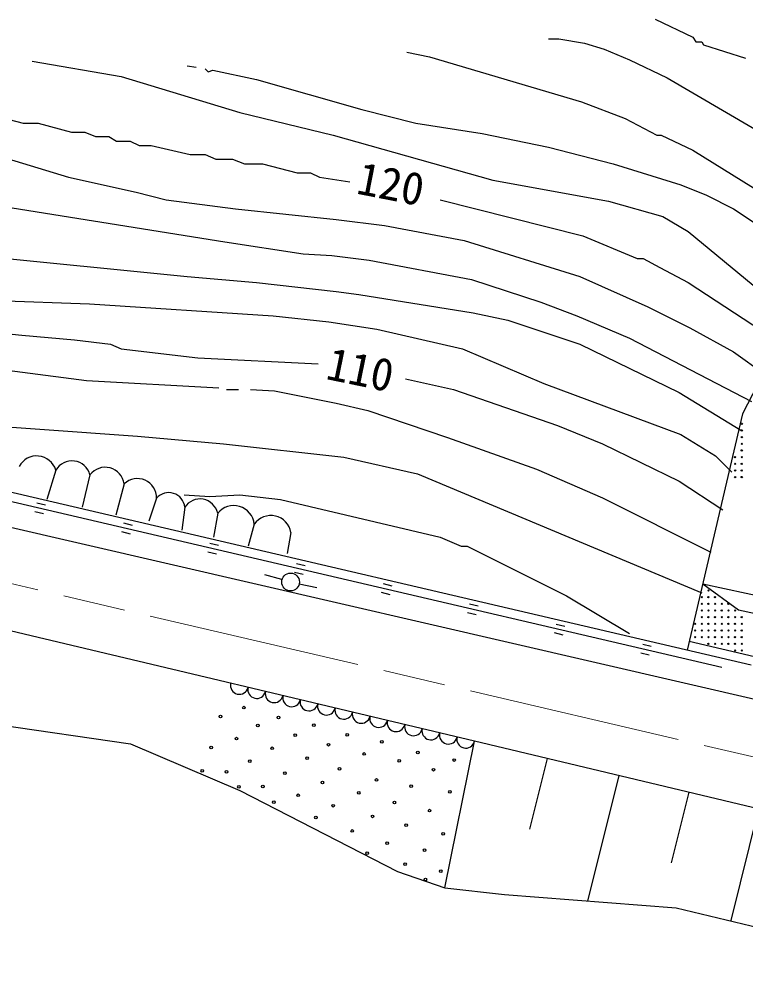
# Model space of a CAD drawing. Units: millimetres, scale not verified. Extents: x 40000 to 680000, y 20000 to 380000.
# Drawn here: x 97714 to 138604, y 263271 to 317133 of the extents above; entities that cross this region are included whole.
import ezdxf
from ezdxf.enums import TextEntityAlignment as Align

# ---------------------------------------------------------------- set-up
doc = ezdxf.new("R2010")
doc.units = ezdxf.units.MM
doc.header["$LTSCALE"] = 1000
doc.linetypes.add('CHAIN', pattern=[18.5, 12, -1.5, 3.5, -1.5])
doc.layers.add('M-BGD', color=7, linetype='Continuous', lineweight=25)
doc.layers.add('M-BMK', color=2, linetype='CHAIN', lineweight=13)
doc.styles.add('ＭＳ ゴシック', font='')
doc.styles.get('ＭＳ ゴシック').set_extended_font_data('MS Gothic')

msp = doc.modelspace()

# ---------------------------------------------------------------- linework, layer by layer
at = {"layer": 'M-BGD'}
for p, q in [((107172, 314509), (107680, 314424)), ((140712, 299388), (138407, 294935)), ((109373, 296305), (110051, 296305)), ((138897, 280807), (76954, 295257)), ((138407, 294935), (135306, 281644)), ((172480, 271168), (74724, 293724)), ((85898, 292678), (112806, 286382)), ((99773, 291774), (99267, 290120)), ((101697, 291504), (101258, 289681)), ((103621, 290998), (103149, 289243)), ((107003, 290379), (108442, 290294)), ((98714, 289936), (99201, 289822)), ((105444, 290188), (105005, 288905)), ((98600, 289449), (99087, 289335)), ((107030, 289681), (106861, 288399)), ((108887, 289344), (108650, 287994)), ((103583, 288797), (104070, 288683)), ((110946, 288736), (110608, 287488)), ((123332, 276518), (73365, 288393)), ((103469, 288310), (103956, 288196)), ((113005, 288264), (112802, 287082)), ((108451, 287658), (108938, 287544)), ((108337, 287171), (108824, 287057)), ((112806, 286382), (137247, 280688)), ((113206, 286032), (113693, 285919)), ((113320, 286519), (113807, 286406)), ((112504, 285612), (111542, 285883)), ((113475, 285375), (114455, 285173)), ((118189, 285384), (118676, 285271)), ((138195, 283899), (136174, 285362)), ((177953, 276280), (136174, 285362)), ((118076, 284898), (118563, 284784)), ((123059, 284250), (123546, 284137)), ((177789, 275292), (138195, 283899)), ((122945, 283763), (123432, 283650)), ((127928, 283115), (128415, 283002)), ((127815, 282629), (128302, 282515)), ((132798, 281981), (133285, 281868)), ((139097, 281273), (135420, 282131)), ((132685, 281494), (133172, 281381)), ((94128, 277798), (103984, 276380)), ((103984, 276380), (110127, 273748)), ((121671, 268280), (123332, 276518)), ((171399, 265094), (123332, 276518)), ((127417, 275547), (126428, 271574)), ((131448, 274589), (129692, 267536)), ((110127, 273748), (119004, 269191)), ((135391, 273652), (134405, 269691)), ((139324, 272717), (137763, 266447)), ((119004, 269191), (121671, 268280)), ((121671, 268280), (125021, 267896)), ((125021, 267896), (134675, 267153)), ((134675, 267153), (150876, 263271))]:
    msp.add_line(p, q, dxfattribs=at)
for points in [[(133503, 317133), (135620, 316117), (135789, 315863), (136128, 315863), (136213, 315694), (138583, 314932)], [(127492, 316033), (128085, 316033), (129524, 315779), (130625, 315440), (132064, 314847), (134181, 313831), (143748, 308243)], [(119533, 315271), (120803, 315017), (129355, 312477), (131810, 311545), (133588, 310614), (133842, 310614), (135620, 309767), (142986, 305195)], [(98451, 314763), (103447, 313916), (110135, 311884), (115385, 310614), (124359, 308074), (130879, 306889), (133927, 306042), (135366, 305195), (141801, 299861)], [(108188, 314339), (108357, 314170), (108611, 314255), (111067, 313747), (116993, 312053), (120041, 311291), (123767, 310699), (127492, 309937), (131133, 309005), (134943, 307820), (136382, 307227), (137906, 306465), (139684, 305280), (142393, 302571)], [(79909, 312985), (85667, 311969), (96589, 309429), (100483, 308243), (104293, 307397), (105987, 306973), (109881, 306465), (115554, 305873), (118263, 305534), (122751, 304687), (129270, 302655), (133080, 300962), (135451, 299777), (137906, 298422), (139684, 297152)], [(95911, 311799), (97943, 311291), (98790, 311291), (100653, 310783), (101415, 310783), (102007, 310529), (102769, 310529), (103193, 310275), (103955, 310275), (104463, 310021), (105140, 310021), (107341, 309513), (108188, 309513), (108781, 309259), (109712, 309259), (110389, 309005), (111405, 309005), (113353, 308497), (114115, 308497), (114623, 308243), (116316, 307989)], [(79063, 310360), (87106, 308159), (109289, 304603), (113691, 303925), (115300, 303841), (117417, 303587), (123174, 302486), (127069, 301216), (129101, 300454), (132064, 299184), (138922, 295628)], [(78809, 307735), (81518, 306550), (84058, 305788), (92101, 304264), (95319, 303841), (107172, 302655), (111067, 302317), (115554, 301809), (116824, 301639), (123259, 300623), (125206, 300200), (129270, 298845), (134858, 296136), (138329, 294019)], [(121396, 306973), (129439, 304941), (132487, 303671), (132826, 303671), (133757, 303163), (135366, 302317), (140023, 299269), (140361, 298591)], [(78047, 305111), (79740, 304518), (82534, 303756), (85328, 302994), (88291, 302401), (96419, 301301), (101669, 301131), (111998, 300454), (115131, 300115), (117840, 299692), (122666, 298591), (127238, 296644), (134943, 293765), (136890, 292580), (137821, 291649)], [(77200, 303671), (81095, 302655), (87191, 300877), (87783, 300877), (88207, 300623), (90577, 300115), (97859, 299353), (100822, 299099), (102854, 298845), (103447, 298591), (107765, 298083), (114538, 297745)], [(83127, 300031), (89815, 298337), (101499, 296813), (108950, 296390)], [(79655, 296983), (80502, 296644), (84651, 295797), (91085, 294781), (93625, 294443), (104378, 293681), (109204, 293257), (115977, 292495), (120126, 291564), (136128, 284875)], [(119449, 296898), (122158, 296305), (128000, 294273), (130540, 293257), (134858, 291141), (137313, 289532)], [(110728, 296305), (112083, 296221), (115554, 295543), (117332, 295120), (121819, 293596), (126815, 291818), (130540, 290209), (136636, 287161)], [(108442, 290294), (110135, 290379), (112421, 290125), (121396, 288008), (122581, 287500), (122920, 287500), (128508, 284706), (132064, 282589)]]:
    msp.add_lwpolyline(points, dxfattribs=at)
for centre, radius in [((138376, 294375), 37.5), ((138375, 294001), 37.5), ((138376, 293626), 37.5), ((138376, 293250), 37.5), ((138000, 292500), 37.5), ((138375, 292876), 37.5), ((138376, 292500), 37.5), ((138001, 292125), 37.5), ((138375, 292125), 37.5), ((138001, 291751), 37.5), ((138001, 291376), 37.5), ((138375, 291750), 37.5), ((138375, 291376), 37.5), ((112986, 285477), 500), ((136501, 285001), 37.5), ((136126, 284626), 37.5), ((136500, 284625), 37.5), ((136875, 284626), 37.5), ((136126, 284251), 37.5), ((136125, 283875), 37.5), ((136500, 284251), 37.5), ((136501, 283876), 37.5), ((136876, 284250), 37.5), ((136876, 283876), 37.5), ((137250, 283875), 37.5), ((137251, 284251), 37.5), ((137625, 284251), 37.5), ((137626, 283876), 37.5), ((138001, 283875), 37.5), ((136126, 283500), 37.5), ((136500, 283500), 37.5), ((136875, 283501), 37.5), ((137251, 283500), 37.5), ((137625, 283500), 37.5), ((138001, 283501), 37.5), ((138375, 283501), 37.5), ((135750, 282750), 37.5), ((135751, 283125), 37.5), ((136126, 283126), 37.5), ((136125, 282750), 37.5), ((136500, 283126), 37.5), ((136501, 282751), 37.5), ((136876, 283125), 37.5), ((136875, 282750), 37.5), ((137250, 282750), 37.5), ((137251, 283126), 37.5), ((137625, 283126), 37.5), ((137626, 282750), 37.5), ((138000, 283125), 37.5), ((138001, 282750), 37.5), ((138376, 283126), 37.5), ((138375, 282750), 37.5), ((135750, 282376), 37.5), ((136126, 282375), 37.5), ((136501, 282376), 37.5), ((136875, 282376), 37.5), ((137251, 282375), 37.5), ((137626, 282376), 37.5), ((138000, 282376), 37.5), ((138375, 282376), 37.5), ((136500, 282000), 37.5), ((136876, 282001), 37.5), ((137251, 282001), 37.5), ((137625, 282000), 37.5), ((138000, 282001), 37.5), ((138376, 282000), 37.5), ((138001, 281625), 37.5), ((138376, 281626), 37.5), ((110365, 278412), 75), ((109041, 277911), 75), ((111147, 277410), 75), ((112309, 277851), 75), ((114294, 277430), 75), ((113252, 276868), 75), ((116179, 276888), 75), ((109944, 276668), 75), ((115116, 276327), 75), ((118124, 276487), 75), ((108520, 276167), 75), ((111949, 276126), 75), ((117121, 275806), 75), ((120149, 275886), 75), ((110685, 275405), 75), ((113913, 275565), 75), ((119106, 275425), 75), ((122194, 275465), 75), ((108019, 274863), 75), ((109382, 274803), 75), ((112670, 274723), 75), ((115738, 274964), 75), ((121031, 274923), 75), ((114776, 274202), 75), ((117823, 274342), 75), ((110084, 273961), 75), ((111427, 273981), 75), ((116821, 273620), 75), ((119768, 274001), 75), ((121954, 273680), 75), ((112049, 273099), 75), ((113412, 273480), 75), ((118826, 273079), 75), ((115377, 272898), 75), ((120811, 272618), 75), ((114415, 272237), 75), ((117603, 272297), 75), ((116460, 271475), 75), ((119487, 271796), 75), ((121573, 271314), 75), ((118425, 270793), 75), ((120530, 270392), 75), ((117302, 270232), 75), ((119427, 269610), 75), ((120570, 268748), 75), ((121432, 269209), 75)]:
    msp.add_circle(centre, radius, dxfattribs=at)
for centre, radius, start, end in [((98702, 291447), 1121, 17.0023, 151.7626), ((100679, 291238), 1052, 14.6305, 149.3908), ((102554, 290850), 1078, 7.8763, 142.6366), ((104364, 290213), 1080, 358.6574, 133.4177), ((106132, 289604), 902, 4.9194, 139.6797), ((107888, 289126), 1022, 12.315, 147.0753), ((109790, 288611), 1163, 6.1795, 140.9398), ((111877, 288071), 1144, 9.6939, 144.4541), ((110106, 279665), 504, 167.0328, 346.2292), ((111086, 279432), 504, 167.0328, 346.2292), ((112066, 279199), 504, 167.0328, 346.2292), ((113046, 278966), 504, 167.0328, 346.2292), ((114025, 278733), 504, 167.0328, 346.2292), ((115005, 278500), 504, 167.0328, 346.2292), ((115985, 278267), 504, 167.0328, 346.2292), ((116965, 278035), 504, 167.0328, 346.2292), ((117944, 277802), 504, 167.0328, 346.2292), ((118924, 277569), 504, 167.0328, 346.2292), ((119904, 277336), 504, 167.0328, 346.2292), ((120884, 277103), 504, 167.0328, 346.2292), ((121863, 276870), 504, 167.0328, 346.2292), ((122843, 276637), 504, 167.0328, 346.2292)]:
    msp.add_arc(centre, radius, start, end, dxfattribs=at)
at = {"layer": 'M-BMK'}
msp.add_line((170829, 268223), (74664, 290657), dxfattribs=at)

# ---------------------------------------------------------------- texts
at = {"layer": 'M-BGD', "style": 'ＭＳ ゴシック'}
for s, rotation, p in [('120', 348.906, (116515, 306793)), ('110', 348.366, (114791, 296367))]:
    msp.add_text(s, height=1833, rotation=rotation, dxfattribs=at).set_placement(p, align=Align.BOTTOM_LEFT)

doc.saveas('drawing.dxf')
